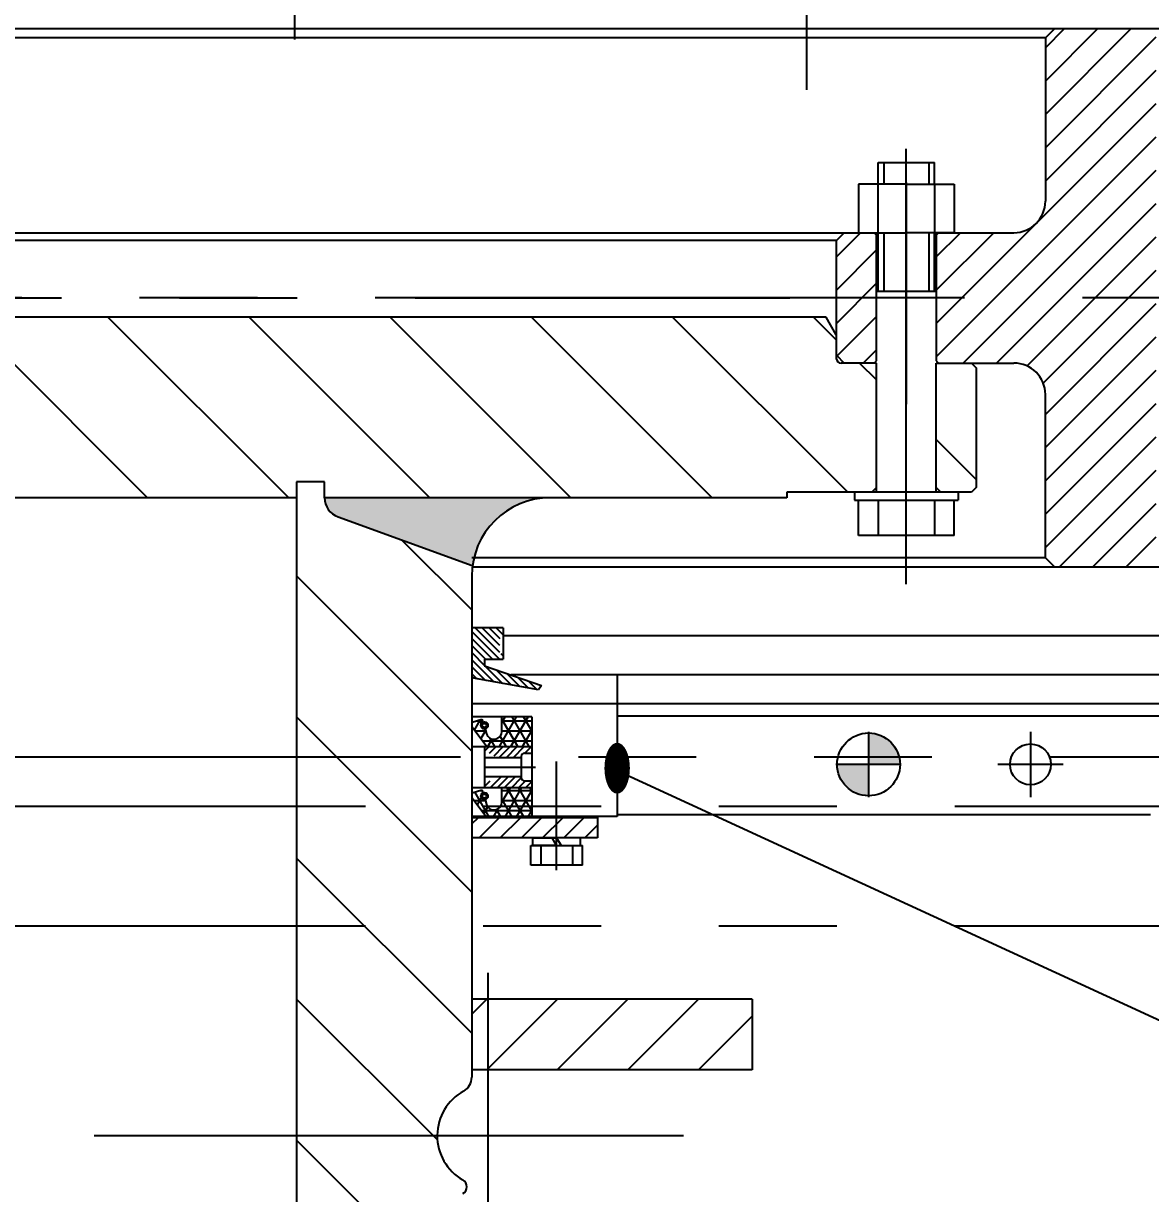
# Model space of a CAD drawing. Header units: millimetres. Extents: x 0 to 12600, y -343 to 8910.
# Drawn here: x 6729 to 7447, y 4666 to 5411 of the extents above; entities that cross this region are included whole.
import ezdxf
from ezdxf.enums import TextEntityAlignment as Align

# ---------------------------------------------------------------- set-up
doc = ezdxf.new("R2010")
doc.units = ezdxf.units.MM
doc.header["$LTSCALE"] = 300
doc.linetypes.add('G', pattern=[2, 1.25, -0.25, 0.25, -0.25])
doc.linetypes.add('K', pattern=[2.5, 1.25, -0.25, 0.25, -0.25, 0.25, -0.25])
for name, color, linetype in [('01', 7, 'Continuous'), ('02', 1, 'Continuous'), ('05', 142, 'G'), ('07', 6, 'K')]:
    doc.layers.add(name, color=color, linetype=linetype)
doc.styles.get("Standard").update_dxf_attribs({"font": 'isocp', "width": 0.707, "bigfont": 'intecad.shx'})

# ---------------------------------------------------------------- blocks, each defined once
blk = doc.blocks.new('rtret')
at = {"layer": '07', "color": 6, "linetype": 'K'}
for p, q in [((6466.942963771835, 458.6905367297477), (8205.34100744877, 458.6905367297477)), ((6120.804174130939, 166.5905367297501), (8482.804174130939, 166.5905367297501)), ((9435.304174130939, 134.790536729749), (7428.304174130939, 134.790536729749)), ((9435.304174130939, 58.79053672974896), (7428.304174130939, 58.79053672974896))]:
    blk.add_line(p, q, dxfattribs=at)
blk = doc.blocks.new('*U47')
at = {"layer": '01'}
for p, q in [((-15.10000000019493, 4.999999999924095), (-15.10000000019493, -3.503246160812043e-46)), ((9.184547653528396e-16, 4.999999999924094), (-15.10000000019493, 4.999999999924095)), ((-15.10000000019493, -3.503246160812043e-46), (0, 0)), ((0, 0), (-2.886751345795493, 4.999999999924094)), ((9.184547653528396e-16, 4.999999999924094), (2.886751345795493, -3.535134039966458e-16)), ((9.184547653528396e-16, 4.999999999924094), (15.10000000019493, 4.999999999924085)), ((15.10000000019493, -3.698311188591433e-15), (0, 0)), ((15.10000000019493, 4.999999999924085), (15.10000000019493, -3.698311188591433e-15))]:
    blk.add_line(p, q, dxfattribs=at)
at = {"layer": '05'}
blk.add_line((1.303595732132337e-15, 7.09667901615029), (0, -2.095679016226192), dxfattribs=at)
blk = doc.blocks.new('*U50')
at = {"layer": '01'}
for p, q in [((-31.00000000018705, -3.2351410291145e-14), (-31.00000000018705, 30.39499999870067)), ((-31.00000000018705, 30.39499999870067), (5.583286518425993e-15, 30.39499999870067)), ((5.583286518425993e-15, 30.39499999870067), (0, 0)), ((-31.00000000018705, 18.00000000017387), (3.306437155352358e-15, 18.00000000017387)), ((4.858212048313708e-14, -30.39499999870067), (0, 0)), ((-31.00000000018705, -3.2351410291145e-14), (-31.00000000018719, -30.39499999870067)), ((-31.00000000018752, -18.00000000017388), (1.310870899675122e-14, -18.00000000017387)), ((-31.00000000018719, -30.39499999870067), (4.858212048313708e-14, -30.39499999870067))]:
    blk.add_line(p, q, dxfattribs=at)
at = {"layer": '05'}
blk.add_line((-32.05168394392089, -3.34128958368264e-14), (1.051682110054843, -1.009319912139744e-18), dxfattribs=at)

msp = doc.modelspace()

# ---------------------------------------------------------------- hatches: boundary and pattern name
at = {"layer": '01'}
h = msp.add_hatch(color=256, dxfattribs=at)
edge = h.paths.add_edge_path()
edge.add_ellipse((6934.038156852142, 5109.092444887858), major_axis=(9.192388155426322, 9.192388155425427), ratio=0.999999999999834, start_angle=135.0000000000273, end_angle=205.000000000015)
edge.add_line((6929.59189498891, 5096.876440817639), (7015.180005893907, 5065.724916041145))
edge.add_ellipse((7064.738156852159, 5059.092444887843), major_axis=(35.35533905933283, 35.35533905932941), ratio=0.9999999999999098, start_angle=45.000000000002615, end_angle=127.3772807057899, ccw=False)
edge.add_line((7064.738156852161, 5109.092444887843), (6921.038156852142, 5109.09244488785))
at = {"layer": '02', "linetype": 'Continuous'}
h = msp.add_hatch(dxfattribs=at)
h.set_pattern_fill('_USER', color=1, scale=15, angle=135, style=0, pattern_type=0)
h.set_pattern_definition([(44.9999999999992, (16736.97280182917, 11825.34355612257), (-10.60660171779806, 10.60660171779836), [])])
edge = h.paths.add_edge_path()
edge.add_line((7450.316656852156, 5236.292444887869), (7450.316656852158, 5407.792444887851))
edge.add_line((7450.316656852158, 5407.792444887851), (7385.713156852154, 5407.792444887851))
edge.add_line((7385.713156852154, 5407.792444887851), (7379.713156852154, 5401.792444887851))
edge.add_line((7379.713156852154, 5401.792444887851), (7379.713156852152, 5297.792444887855))
edge.add_ellipse((7359.713156852152, 5297.792444887855), major_axis=(14.1421356237324, 14.142135623732), ratio=0.9999999999998233, start_angle=225.0000000000051, end_angle=314.99999999999494, ccw=False)
edge.add_line((7359.713156852152, 5277.792444887855), (7311.713156852155, 5277.792444887855))
edge.add_line((7311.713156852155, 5277.792444887855), (7310.213156852155, 5276.292444887855))
edge.add_line((7310.213156852155, 5276.292444887855), (7310.213156852155, 5236.292444887869))
edge.add_line((7310.213156852155, 5236.292444887869), (7450.316656852156, 5236.292444887866))
edge = h.paths.add_edge_path()
edge.add_line((7379.713156852146, 5174.792444887851), (7379.713156852134, 5070.792444887855))
edge.add_line((7379.713156852135, 5070.792444887855), (7385.713156852139, 5064.792444887848))
edge.add_line((7385.713156852139, 5064.792444887848), (7450.316656852155, 5064.792444887848))
edge.add_line((7450.316656852155, 5064.792444887848), (7450.316656852156, 5236.292444887869))
edge.add_line((7450.316656852156, 5236.292444887869), (7310.213156852155, 5236.292444887873))
edge.add_line((7310.213156852155, 5236.292444887869), (7310.213156852155, 5196.292444887848))
edge.add_line((7310.213156852154, 5196.292444887848), (7311.713156852143, 5194.792444887858))
edge.add_line((7311.713156852143, 5194.792444887858), (7359.71315685215, 5194.792444887855))
edge.add_ellipse((7359.713156852146, 5174.792444887855), major_axis=(14.14213562373172, 14.14213562373132), ratio=0.9999999999999197, start_angle=314.99999999998727, end_angle=404.99999999999187, ccw=False)
h.paths.add_polyline_path([(7246.713156852154, 5199.792444887866), (7251.713156852154, 5194.792444887862), (7270.713156852165, 5194.792444887858), (7272.21315685215, 5196.292444887848), (7272.213156852152, 5236.292444887869), (7246.713156852155, 5236.292444887869)])
h.paths.add_polyline_path([(7246.713156852155, 5236.292444887869), (7272.213156852152, 5236.292444887869), (7272.213156852155, 5276.292444887855), (7270.713156852152, 5277.792444887855), (7258.238156857297, 5277.792444887855), (7251.713156852159, 5277.792444887855), (7246.713156852159, 5272.792444887855)])
h = msp.add_hatch(dxfattribs=at)
h.set_pattern_fill('LINE', color=1, scale=20, angle=45, style=0)
h.set_pattern_definition([(314.9999999999992, (4568.404461971834, 11749.34355612274), (44.90128060534639, 44.90128060534514), [])])
edge = h.paths.add_edge_path()
edge.add_line((7215.238156852144, 5109.092444887869), (7215.238156852144, 5112.592444887869))
edge.add_line((7215.238156852144, 5112.592444887869), (7269.238156852137, 5112.592444887865))
edge.add_line((7269.238156852137, 5112.592444887861), (7272.238156852137, 5115.592444887865))
edge.add_line((7272.238156852137, 5115.592444887865), (7272.238156852146, 5194.792444887862))
edge.add_line((7272.238156852144, 5194.792444887862), (7249.688156852141, 5194.792444887862))
edge.add_ellipse((7249.688156852141, 5197.792444887862), major_axis=(-2.121320343561074, 2.121320343561132), ratio=0.9999999999986225, start_angle=45.00000000003939, end_angle=134.9999999999605, ccw=False)
edge.add_line((7246.688156852141, 5197.792444887862), (7246.688156852141, 5212.834114638667))
edge.add_line((7246.688156852141, 5212.834114638667), (7240.188156852141, 5224.092444887861))
edge.add_line((7240.188156852141, 5224.092444887861), (6478.238156852144, 5224.092444887869))
edge.add_line((6478.238156852144, 5224.092444887869), (6478.238156852142, 5109.092444887872))
edge.add_line((6478.238156852144, 5109.092444887872), (6903.238156852144, 5109.092444887869))
edge.add_line((6903.238156852144, 5109.092444887872), (6903.238156852144, 5119.092444887872))
edge.add_line((6903.238156852144, 5119.092444887872), (6921.03815685214, 5119.092444887872))
edge.add_line((6921.03815685214, 5119.092444887872), (6921.03815685214, 5109.092444887872))
edge.add_line((6921.03815685214, 5109.092444887872), (7215.238156852144, 5109.092444887869))
h.paths.add_polyline_path([(7310.238156852144, 5115.592444887865), (7313.238156852144, 5112.592444887861), (7332.73815685214, 5112.592444887861), (7335.73815685214, 5115.592444887861), (7335.738156852144, 5191.792444887858), (7332.738156852144, 5194.792444887858), (7310.238156852144, 5194.792444887858)])
h = msp.add_hatch(dxfattribs=at)
h.set_pattern_fill('LINE', color=1, scale=20, angle=45, style=0)
h.set_pattern_definition([(314.9999999999992, (4568.404461971845, 11749.34355612274), (44.90128060534639, 44.90128060534514), [])])
edge = h.paths.add_edge_path()
edge.add_line((7215.238156852151, 5109.092444887869), (7215.238156852151, 5112.592444887869))
edge.add_line((7215.238156852151, 5112.592444887869), (7269.238156852144, 5112.592444887865))
edge.add_line((7269.238156852144, 5112.592444887861), (7272.238156852144, 5115.592444887865))
edge.add_line((7272.238156852144, 5115.592444887865), (7272.23815685215, 5194.792444887858))
edge.add_line((7272.238156852148, 5194.792444887858), (7249.688156852148, 5194.792444887862))
edge.add_ellipse((7249.688156852148, 5197.792444887862), major_axis=(-2.121320343561074, 2.121320343561132), ratio=0.9999999999986225, start_angle=45.00000000003939, end_angle=134.9999999999605, ccw=False)
edge.add_line((7246.688156852148, 5197.792444887862), (7246.688156852148, 5212.834114638663))
edge.add_line((7246.688156852148, 5212.834114638663), (7240.188156852148, 5224.092444887861))
edge.add_line((7240.188156852148, 5224.092444887861), (6478.238156852151, 5224.092444887869))
edge.add_line((6478.238156852151, 5224.092444887869), (6478.23815685215, 5109.092444887872))
edge.add_line((6478.238156852151, 5109.092444887872), (6903.238156852151, 5109.092444887869))
edge.add_line((6903.238156852151, 5109.092444887872), (6903.238156852151, 5119.092444887872))
edge.add_line((6903.238156852151, 5119.092444887872), (6921.038156852147, 5119.092444887872))
edge.add_line((6921.038156852147, 5119.092444887872), (6921.038156852147, 5109.092444887872))
edge.add_line((6921.038156852147, 5109.092444887872), (7215.238156852151, 5109.092444887869))
h.paths.add_polyline_path([(7310.238156852151, 5115.592444887861), (7313.238156852151, 5112.592444887865), (7332.738156852144, 5112.592444887865), (7335.738156852144, 5115.592444887861), (7335.738156852151, 5191.792444887862), (7332.738156852151, 5194.792444887858), (7310.238156852151, 5194.792444887862)])
h = msp.add_hatch(dxfattribs=at)
h.set_pattern_fill('LINE', color=1, scale=20, angle=45, style=0)
h.set_pattern_definition([(315.0000000000007, (4920.789030028894, 8209.108105418969), (44.90128060534523, 44.9012806053463), [])])
edge = h.paths.add_edge_path()
edge.add_ellipse((7003.357091657495, 3892.438069406749), major_axis=(3.535533905933275, 3.535533905933359), ratio=1, start_angle=260.6967447380922, end_angle=369.3032552619078)
edge.add_ellipse((7025.238156852168, 3922.892444887887), major_axis=(-22.98097038856266, 22.98097038856211), ratio=0.9999999999999486, start_angle=-14.983501602848321, end_angle=99.30325526188011, ccw=False)
edge.add_ellipse((7006.47882700896, 3955.421958232696), major_axis=(3.571687661980926, 3.571687661981011), ratio=0.9999999999997874, start_angle=254.6817218201253, end_angle=382.5803778872484)
edge.add_ellipse((7025.238156852171, 3987.892444887887), major_axis=(-22.98097038856451, 22.98097038856396), ratio=0.9999999999999377, start_angle=-15.07356513338351, end_angle=103.80614763011721, ccw=False)
edge.add_ellipse((7006.529869918297, 4020.392444887887), major_axis=(3.535533905932498, 3.535533905932582), ratio=1, start_angle=254.9264348666337, end_angle=375.0735651333662)
edge.add_ellipse((7025.238156852167, 4052.892444887887), major_axis=(-22.98097038856102, 22.98097038856047), ratio=1, start_angle=-15.073565133384875, end_angle=105.0735651333849, ccw=False)
edge.add_ellipse((7006.529869918296, 4085.392444887887), major_axis=(3.535533905932498, 3.535533905932582), ratio=1, start_angle=254.9264348666337, end_angle=375.0735651333662)
edge.add_ellipse((7025.238156852166, 4117.892444887887), major_axis=(-22.98097038856102, 22.98097038856047), ratio=1, start_angle=-15.073565133384875, end_angle=105.0735651333849, ccw=False)
edge.add_ellipse((7006.529869918295, 4150.392444887887), major_axis=(3.535533905932498, 3.535533905932582), ratio=1, start_angle=254.9264348666337, end_angle=375.0735651333662)
edge.add_ellipse((7025.238156852165, 4182.892444887887), major_axis=(-22.98097038856102, 22.98097038856047), ratio=1, start_angle=-15.073565133384875, end_angle=105.0735651333849, ccw=False)
edge.add_ellipse((7006.529869918294, 4215.392444887887), major_axis=(3.535533905932498, 3.535533905932582), ratio=1, start_angle=254.9264348666337, end_angle=375.0735651333662)
edge.add_ellipse((7025.238156852164, 4247.892444887887), major_axis=(-22.98097038856102, 22.98097038856047), ratio=1, start_angle=-15.073565133384875, end_angle=105.0735651333849, ccw=False)
edge.add_ellipse((7006.529869918294, 4280.392444887887), major_axis=(3.535533905932498, 3.535533905932582), ratio=1, start_angle=254.9264348666337, end_angle=375.0735651333662)
edge.add_ellipse((7025.238156852163, 4312.892444887887), major_axis=(-22.98097038856102, 22.98097038856047), ratio=1, start_angle=-15.073565133384875, end_angle=105.0735651333849, ccw=False)
edge.add_ellipse((7006.529869918293, 4345.392444887887), major_axis=(3.535533905932498, 3.535533905932582), ratio=1, start_angle=254.9264348666337, end_angle=375.0735651333662)
edge.add_ellipse((7025.238156852162, 4377.892444887887), major_axis=(-22.98097038856102, 22.98097038856047), ratio=1, start_angle=-15.073565133384875, end_angle=105.0735651333849, ccw=False)
edge.add_ellipse((7006.529869918292, 4410.392444887887), major_axis=(3.535533905932498, 3.535533905932582), ratio=1, start_angle=254.9264348666337, end_angle=375.0735651333662)
edge.add_ellipse((7025.238156852162, 4442.892444887887), major_axis=(-22.98097038856102, 22.98097038856047), ratio=1, start_angle=-15.073565133384875, end_angle=105.0735651333849, ccw=False)
edge.add_ellipse((7006.529869918291, 4475.392444887887), major_axis=(3.535533905932498, 3.535533905932582), ratio=1, start_angle=254.9264348666337, end_angle=375.0735651333662)
edge.add_ellipse((7025.238156852161, 4507.892444887887), major_axis=(-22.98097038856102, 22.98097038856047), ratio=1, start_angle=-15.073565133384875, end_angle=105.0735651333849, ccw=False)
edge.add_ellipse((7006.52986991829, 4540.392444887887), major_axis=(3.535533905932498, 3.535533905932582), ratio=1, start_angle=254.9264348666337, end_angle=375.0735651333662)
edge.add_ellipse((7025.238156852161, 4572.892444887887), major_axis=(-22.98097038856102, 22.98097038856047), ratio=1, start_angle=-15.073565133384875, end_angle=105.0735651333849, ccw=False)
edge.add_ellipse((7006.529869918289, 4605.392444887887), major_axis=(3.535533905932498, 3.535533905932582), ratio=1, start_angle=254.9264348666337, end_angle=375.0735651333662)
edge.add_ellipse((7025.23815685216, 4637.892444887887), major_axis=(-22.98097038856102, 22.98097038856047), ratio=1, start_angle=-15.073565133384875, end_angle=105.0735651333849, ccw=False)
edge.add_ellipse((7006.529869918289, 4670.392444887887), major_axis=(3.535533905932498, 3.535533905932582), ratio=1, start_angle=254.9264348666337, end_angle=375.0735651333662)
edge.add_ellipse((7025.238156852162, 4702.892444887891), major_axis=(-22.98097038856576, 22.98097038856521), ratio=0.9999999999999677, start_angle=-16.160810599373974, end_angle=105.07356513338209, ccw=False)
edge.add_ellipse((7004.738156852148, 4740.121465825851), major_axis=(7.071067811869531, 7.0710678118697), ratio=0.9999999999991003, start_angle=253.8391894007149, end_angle=315.0000000000159)
edge.add_line((7014.738156852148, 4740.121465825859), (7014.738156852155, 5065.885735940422))
edge.add_line((7014.738156852154, 5065.885735940422), (6929.591894988904, 5096.876440817676))
edge.add_ellipse((6934.038156852142, 5109.092444887887), major_axis=(-9.192388155423616, 9.192388155423398), ratio=0.9999999999998443, start_angle=44.999999999972374, end_angle=114.99999999996689, ccw=False)
edge.add_line((6921.038156852142, 5109.092444887894), (6921.038156852142, 5119.092444887887))
edge.add_line((6921.038156852142, 5119.092444887887), (6903.238156852161, 5119.092444887887))
edge.add_line((6903.238156852161, 5119.092444887887), (6903.238156852143, 2999.792444887873))
edge.add_line((6903.238156852142, 2999.792444887873), (6910.738156852168, 2999.792444887873))
edge.add_line((6910.738156852168, 2999.792444887873), (6910.73815685217, 2823.29244488788))
edge.add_line((6910.738156852171, 2823.29244488788), (7014.738156852171, 2823.292444887885))
edge.add_line((7014.738156852171, 2823.292444887885), (7014.738156852166, 2887.663423949915))
edge.add_ellipse((7004.738156852162, 2887.663423949919), major_axis=(-7.071067811871343, 7.071067811871174), ratio=0.9999999999994728, start_angle=224.9999999999942, end_angle=286.1608105993575)
edge.add_ellipse((7025.23815685218, 2924.892444887887), major_axis=(-22.98097038856347, 22.98097038856292), ratio=0.9999999999999937, start_angle=-15.073565133388172, end_angle=106.1608105993559, ccw=False)
edge.add_ellipse((7006.529869918309, 2957.392444887887), major_axis=(3.535533905932498, 3.535533905932582), ratio=1, start_angle=254.9264348666337, end_angle=375.0735651333662)
edge.add_ellipse((7025.238156852179, 2989.892444887887), major_axis=(-22.98097038856102, 22.98097038856047), ratio=1, start_angle=-15.073565133384875, end_angle=105.0735651333849, ccw=False)
edge.add_ellipse((7006.529869918309, 3022.392444887887), major_axis=(3.535533905932498, 3.535533905932582), ratio=1, start_angle=254.9264348666337, end_angle=375.0735651333662)
edge.add_ellipse((7025.238156852179, 3054.892444887887), major_axis=(-22.98097038856102, 22.98097038856047), ratio=1, start_angle=-15.073565133384875, end_angle=105.0735651333849, ccw=False)
edge.add_ellipse((7006.529869918308, 3087.392444887887), major_axis=(3.535533905932498, 3.535533905932582), ratio=1, start_angle=254.9264348666337, end_angle=375.0735651333662)
edge.add_ellipse((7025.238156852178, 3119.892444887887), major_axis=(-22.98097038856102, 22.98097038856047), ratio=1, start_angle=-15.073565133384875, end_angle=105.0735651333849, ccw=False)
edge.add_ellipse((7006.529869918307, 3152.392444887887), major_axis=(3.535533905932498, 3.535533905932582), ratio=1, start_angle=254.9264348666337, end_angle=375.0735651333662)
edge.add_ellipse((7025.238156852177, 3184.892444887887), major_axis=(-22.98097038856102, 22.98097038856047), ratio=1, start_angle=-15.073565133384875, end_angle=105.0735651333849, ccw=False)
edge.add_ellipse((7006.529869918307, 3217.392444887887), major_axis=(3.535533905932498, 3.535533905932582), ratio=1, start_angle=254.9264348666337, end_angle=375.0735651333662)
edge.add_ellipse((7025.238156852176, 3249.892444887887), major_axis=(-22.98097038856102, 22.98097038856047), ratio=1, start_angle=-15.073565133384875, end_angle=105.0735651333849, ccw=False)
edge.add_ellipse((7006.529869918306, 3282.392444887887), major_axis=(3.535533905932498, 3.535533905932582), ratio=1, start_angle=254.9264348666337, end_angle=375.0735651333662)
edge.add_ellipse((7025.238156852175, 3314.892444887887), major_axis=(-22.98097038856102, 22.98097038856047), ratio=1, start_angle=-15.073565133384875, end_angle=105.0735651333849, ccw=False)
edge.add_ellipse((7006.529869918305, 3347.392444887887), major_axis=(3.535533905932498, 3.535533905932582), ratio=1, start_angle=254.9264348666337, end_angle=375.0735651333662)
edge.add_ellipse((7025.238156852174, 3379.892444887887), major_axis=(-22.98097038856102, 22.98097038856047), ratio=1, start_angle=-15.073565133384875, end_angle=105.0735651333849, ccw=False)
edge.add_ellipse((7006.529869918304, 3412.392444887887), major_axis=(3.535533905932498, 3.535533905932582), ratio=1, start_angle=254.9264348666337, end_angle=375.0735651333662)
edge.add_ellipse((7025.238156852174, 3444.892444887887), major_axis=(-22.98097038856102, 22.98097038856047), ratio=1, start_angle=-15.073565133384875, end_angle=105.0735651333849, ccw=False)
edge.add_ellipse((7006.529869918303, 3477.392444887887), major_axis=(3.535533905932498, 3.535533905932582), ratio=1, start_angle=254.9264348666337, end_angle=375.0735651333662)
edge.add_ellipse((7025.238156852173, 3509.892444887887), major_axis=(-22.98097038856102, 22.98097038856047), ratio=1, start_angle=-15.073565133384875, end_angle=105.0735651333849, ccw=False)
edge.add_ellipse((7006.529869918302, 3542.392444887887), major_axis=(3.535533905932498, 3.535533905932582), ratio=1, start_angle=254.9264348666337, end_angle=375.0735651333662)
edge.add_ellipse((7025.238156852172, 3574.892444887887), major_axis=(-22.98097038856102, 22.98097038856047), ratio=1, start_angle=-15.073565133384875, end_angle=105.0735651333849, ccw=False)
edge.add_ellipse((7006.529869918301, 3607.392444887887), major_axis=(3.535533905932498, 3.535533905932582), ratio=1, start_angle=254.9264348666337, end_angle=375.0735651333662)
edge.add_ellipse((7025.238156852175, 3639.892444887891), major_axis=(22.98097038856709, 22.98097038856764), ratio=0.9999999999999556, start_angle=76.19385236989348, end_angle=195.0735651333865, ccw=False)
edge.add_ellipse((7006.478827008971, 3672.362931543082), major_axis=(-3.57168766198096, 3.571687661980876), ratio=0.9999999999999225, start_angle=157.4196221126242, end_angle=285.3182781795439)
edge.add_ellipse((7025.238156852174, 3704.892444887891), major_axis=(22.98097038856443, 22.98097038856498), ratio=0.9999999999999865, start_angle=80.69674473813001, end_angle=194.9835016029027, ccw=False)
edge.add_ellipse((7003.357091657497, 3735.346820369025), major_axis=(3.535533905931068, 3.535533905931152), ratio=0.9999999999999998, start_angle=260.6967447381165, end_angle=369.3032552618835)
edge.add_ellipse((7025.238156852173, 3765.801195850171), major_axis=(22.98097038856451, 22.98097038856506), ratio=0.9999999999999895, start_angle=95.11739774893027, end_angle=189.3032552618791, ccw=False)
edge.add_ellipse((6996.462160926784, 3789.846820369032), major_axis=(-3.53553390593154, 3.535533905931455), ratio=0.9999999999995259, start_angle=185.1173977489048, end_angle=264.882602251068)
edge.add_ellipse((7025.238156852173, 3813.892444887887), major_axis=(22.98097038856238, 22.98097038856292), ratio=0.999999999999932, start_angle=134.999999999998, end_angle=174.8826022510644, ccw=False)
edge.add_ellipse((7025.238156852173, 3813.892444887887), major_axis=(-22.98097038856292, 22.98097038856238), ratio=0.999999999999932, start_angle=5.117397748935616, end_angle=45.000000000001876, ccw=False)
edge.add_ellipse((6996.46216092678, 3837.938069406744), major_axis=(-3.535533905934106, 3.535533905934023), ratio=0.9999999999999994, start_angle=185.1173977489292, end_angle=264.8826022510708)
edge.add_ellipse((7025.238156852172, 3861.983693925607), major_axis=(-22.98097038856498, 22.98097038856442), ratio=0.9999999999999959, start_angle=-9.303255261879087, end_angle=84.88260225106973, ccw=False)
h = msp.add_hatch(dxfattribs=at)
h.set_pattern_fill('LINE', color=1, angle=45, style=0)
h.set_pattern_definition([(315.0000000000014, (16736.97280182891, 11825.34355612288), (2.245064030267234, 2.245064030267342), [])])
h.paths.add_polyline_path([(7034.738156852159, 5006.292444887811), (7034.738156852151, 5009.702916519498), (7032.654523572178, 5009.702916519498), (7032.654523572181, 5021.81334602234), (7034.738156852155, 5021.81334602234), (7034.738156852155, 5026.292444887811), (7014.738156852155, 5026.292444887808), (7014.738156852155, 4996.292444887808), (7039.609595406399, 4996.292444887811), (7022.891821095453, 5002.155036748227), (7022.89182109545, 5006.292444887811)])
h.paths.add_polyline_path([(7057.269247947213, 4986.792444887811), (7059.162573233533, 4989.435603389411), (7039.609595406403, 4996.292444887811), (7014.738156852155, 4996.292444887808), (7014.738156852155, 4994.337128859308)])
h = msp.add_hatch(dxfattribs=at)
h.set_pattern_fill('NET3', color=1, scale=2, angle=90, style=0)
h.set_pattern_definition([(1.373891551101372e-12, (-2849.514303297677, 16587.57437964606), (-1.525097583777811e-13, 6.35), []), (60.00000000000135, (-2849.514303297677, 16587.57437964606), (-5.499261314031261, 3.174999999999869), []), (120.0000000000014, (-2849.514303297677, 16587.57437964606), (-5.499261314031109, -3.17500000000013), [])])
edge = h.paths.add_edge_path()
edge.add_line((7024.127456212952, 4958.821865286096), (7023.176683962528, 4961.870089168962))
edge.add_ellipse((7022.731102170376, 4964.125452445704), major_axis=(1.62560860049278, 1.625608600492858), ratio=0.9999999999861626, start_angle=225.0000000003964, end_angle=236.1757437584276, ccw=False)
edge.add_ellipse((7022.731102170376, 4964.125452445704), major_axis=(-1.625608600430269, 1.625608600430191), ratio=0.9999999999982385, start_angle=-21.529273487773878, end_angle=134.9999999999496, ccw=False)
edge.add_line((7021.815472196676, 4966.234202880165), (7021.225218649067, 4968.126585582715))
edge.add_line((7021.225218649065, 4968.126585582715), (7014.913156846359, 4966.228836691029))
edge.add_line((7014.913156846361, 4966.228836691025), (7014.913156846361, 4963.117108102186))
edge.add_line((7014.913156846361, 4963.117108102186), (7024.247514812713, 4950.592444887337))
edge.add_line((7024.247514812713, 4950.592444887341), (7052.888156846359, 4950.592444887341))
edge.add_line((7052.888156846359, 4950.592444887341), (7052.888156846359, 4969.592444887341))
edge.add_line((7052.888156846358, 4969.592444887341), (7033.900656846362, 4969.592444887341))
edge.add_line((7033.900656846362, 4969.592444887341), (7033.900656846358, 4960.310675453049))
edge.add_ellipse((7028.90065684636, 4960.310675453049), major_axis=(-3.535533905934249, 3.53553390593408), ratio=0.9999999999992968, start_angle=62.323235135203674, end_angle=225.0000000000202, ccw=False)
edge = h.paths.add_edge_path()
edge.add_line((7033.900656846358, 4924.592444887341), (7033.900656846358, 4915.310675453053))
edge.add_ellipse((7028.900656846358, 4915.310675453053), major_axis=(3.535533905933075, 3.535533905933244), ratio=0.9999999999999758, start_angle=152.3232351352264, end_angle=314.9999999999993, ccw=False)
edge.add_line((7024.12745621295, 4913.821865286096), (7023.176683962526, 4916.870089168962))
edge.add_ellipse((7022.731102170371, 4919.125452445711), major_axis=(1.62560860049553, 1.625608600495609), ratio=0.9999999999877319, start_angle=225.0000000004422, end_angle=236.1757437584398, ccw=False)
edge.add_ellipse((7022.731102170374, 4919.125452445704), major_axis=(-1.625608600430269, 1.625608600430191), ratio=0.9999999999982385, start_angle=-21.529273487773878, end_angle=134.9999999999496, ccw=False)
edge.add_line((7021.815472196674, 4921.234202880165), (7021.225218649065, 4923.126585582711))
edge.add_line((7021.225218649065, 4923.126585582711), (7014.913156846363, 4921.228836691029))
edge.add_line((7014.913156846363, 4921.228836691025), (7014.913156846366, 4918.117108102178))
edge.add_line((7014.913156846366, 4918.117108102178), (7024.247514812711, 4905.592444887337))
edge.add_line((7024.247514812711, 4905.592444887341), (7052.888156846361, 4905.592444887341))
edge.add_line((7052.888156846361, 4905.592444887341), (7052.888156846361, 4924.592444887341))
edge.add_line((7052.888156846361, 4924.592444887341), (7033.900656846358, 4924.592444887341))
h = msp.add_hatch(dxfattribs=at)
h.set_pattern_fill('ANSI31', color=1, angle=90, style=0)
h.set_pattern_definition([(45.00000000000138, (-2849.514303297677, 16587.57437964606), (-2.245064030267342, 2.245064030267234), [])])
edge = h.paths.add_edge_path()
edge.add_line((7046.210033380828, 4943.64063593452), (7046.210033380828, 4944.389787681503))
edge.add_ellipse((7048.210033380828, 4944.389787681503), major_axis=(-1.414213562373368, 1.4142135623733), ratio=0.9999999999996624, start_angle=-45.00000000000972, end_angle=45.00000000000972, ccw=False)
edge.add_line((7048.210033380828, 4946.389787681503), (7052.888156846359, 4946.389787681503))
edge.add_line((7052.888156846359, 4946.389787681503), (7052.888156846359, 4950.592444887341))
edge.add_line((7052.888156846359, 4950.592444887341), (7022.884430020215, 4950.592444887345))
edge.add_line((7022.884430020215, 4950.592444887345), (7022.884430020215, 4946.389787681503))
edge.add_line((7022.884430020215, 4946.389787681503), (7026.997856809031, 4946.389787681503))
edge.add_ellipse((7026.997856809031, 4944.389787681503), major_axis=(1.4142135623733, 1.414213562373368), ratio=0.9999999999996624, start_angle=314.99999999999034, end_angle=405.00000000000966, ccw=False)
edge.add_line((7028.997856809031, 4944.389787681503), (7028.997856809031, 4943.64063593452))
edge.add_line((7028.997856809031, 4943.64063593452), (7046.210033380828, 4943.64063593452))
edge = h.paths.add_edge_path()
edge.add_line((7052.888156846361, 4924.592444887341), (7052.888156846361, 4928.79510209318))
edge.add_line((7052.888156846361, 4928.79510209318), (7048.210033380829, 4928.79510209318))
edge.add_ellipse((7048.210033380828, 4930.79510209318), major_axis=(1.4142135623733, 1.414213562373368), ratio=0.9999999999996624, start_angle=134.9999999999903, end_angle=225.0000000000097, ccw=False)
edge.add_line((7046.210033380828, 4930.79510209318), (7046.210033380828, 4931.544253840162))
edge.add_line((7046.210033380828, 4931.544253840162), (7028.997856809031, 4931.544253840162))
edge.add_line((7028.997856809031, 4931.544253840162), (7028.997856809031, 4930.79510209318))
edge.add_ellipse((7026.997856809031, 4930.79510209318), major_axis=(-1.414213562373368, 1.4142135623733), ratio=0.9999999999996624, start_angle=134.9999999999903, end_angle=225.0000000000097, ccw=False)
edge.add_line((7026.997856809033, 4928.79510209318), (7022.884430020217, 4928.79510209318))
edge.add_line((7022.884430020217, 4928.79510209318), (7022.884430020217, 4924.592444887341))
edge.add_line((7022.884430020217, 4924.592444887341), (7052.888156846361, 4924.592444887341))
at = {"layer": '02'}
h = msp.add_hatch(dxfattribs=at)
h.set_pattern_fill('LINE', color=256, scale=3, angle=135, style=0)
h.set_pattern_definition([(45.00000000000138, (4920.789030028845, 8209.108105418953), (-6.735192090802026, 6.735192090801702), [])])
h.paths.add_polyline_path([(7068.738156852137, 4892.592444887341), (7068.738156852137, 4905.592444887341), (7052.888156846361, 4905.592444887341), (7014.738156852159, 4905.592444887337), (7014.738156852159, 4892.592444887345)])
h.paths.add_polyline_path([(7094.696625734264, 4892.592444887341), (7094.696625734264, 4905.592444887334), (7068.738156852137, 4905.592444887341), (7068.738156852137, 4892.592444887341)])
h = msp.add_hatch(color=256, dxfattribs=at)
h.paths.add_polyline_path([(7094.696625734264, 4905.592444887334), (7094.696625734264, 4906.092444886788), (7068.738156852137, 4906.092444886788), (7068.738156852137, 4905.592444887341)])
h.paths.add_polyline_path([(7068.738156852137, 4905.592444887341), (7068.738156852137, 4906.092444886788), (7052.888156846361, 4906.092444886788), (7052.888156846361, 4905.592444887341)])
at = {"layer": '02', "linetype": 'Continuous'}
h = msp.add_hatch(dxfattribs=at)
h.set_pattern_fill('LINE', color=1, scale=10, angle=135, style=0)
h.set_pattern_definition([(45.00000000000069, (4920.789030028894, 8209.108105418969), (-22.45064030267315, 22.45064030267261), [])])
h.paths.add_polyline_path([(7014.738156852165, 4789.792444887881), (7014.738156852162, 4744.792444887888), (7193.238156852148, 4744.792444887887), (7193.23815685215, 4789.792444887887)])
at = {"layer": '07'}
h = msp.add_hatch(color=256, dxfattribs=at)
h.paths.add_polyline_path([(7287.238156852126, 4939.292444887815), (7267.238156852126, 4939.292444887815), (7267.238156852126, 4959.292444887815, -0.4142135623730784)])
h.paths.add_polyline_path([(7267.238156852126, 4919.292444887815, -0.4142135623731017), (7247.238156852126, 4939.292444887815), (7267.238156852126, 4939.292444887815)])

# ---------------------------------------------------------------- linework, layer by layer
at = {"layer": '01'}
for p, q in [((6488.288156852107, 5407.792444887862), (7503.616656852158, 5407.792444887848)), ((7379.713156852154, 5401.792444887851), (6488.288156852107, 5401.792444887862)), ((7273.238156851718, 5322.592444828228), (7309.238156852592, 5322.592444828231)), ((7273.238156851718, 5308.792444888044), (7273.238156851718, 5322.592444828228)), ((7309.238156852592, 5308.792444888044), (7309.238156852592, 5322.592444828231)), ((6616.147812805016, 5277.792444887866), (7273.238156851717, 5277.792444887855)), ((7246.713156852159, 5272.792444887855), (7251.713156852159, 5277.792444887855)), ((7270.713156852152, 5277.792444887855), (7272.213156852152, 5276.292444887855)), ((7273.238156851717, 5276.292444887851), (7272.213156852152, 5276.292444887851)), ((7273.23815685172, 5240.592444851387), (7273.238156851717, 5277.792444887851)), ((7309.23815685259, 5277.792444887855), (7359.713156852152, 5277.792444887855)), ((7309.238156852586, 5240.592444851387), (7309.238156852586, 5277.792444887851)), ((7310.213156852155, 5276.292444887855), (7309.238156852586, 5276.292444887851)), ((7310.213156852155, 5276.292444887855), (7311.713156852155, 5277.792444887855)), ((7272.213156852152, 5240.592444851387), (7310.213156852155, 5240.592444851387)), ((7246.688156852148, 5212.834114638667), (7240.188156852148, 5224.092444887861)), ((7246.71315685215, 5199.792444887866), (7251.71315685215, 5194.792444887866)), ((7270.71315685215, 5194.792444887848), (7272.21315685215, 5196.292444887848)), ((7310.213156852154, 5196.292444887848), (7311.713156852154, 5194.792444887848)), ((7310.238156852144, 5194.792444887858), (7359.71315685215, 5194.792444887855)), ((6921.038156852142, 5109.092444887858), (6921.038156852143, 5119.09244488785)), ((7332.73815685214, 5112.592444887861), (7215.238156852144, 5112.592444887869)), ((7258.238156857292, 5112.592444887861), (7258.238156857292, 5107.592444888069)), ((7272.238156852144, 5115.592444887865), (7269.238156852144, 5112.592444887865)), ((7310.238156852151, 5115.592444887865), (7313.238156852151, 5112.592444887865)), ((7324.238156847007, 5112.592444887865), (7324.238156847007, 5107.592444888069)), ((7258.238156857292, 5107.592444888069), (7324.238156847007, 5107.592444888069)), ((7260.843156845115, 5085.092444881408), (7260.843156845115, 5107.592444888069)), ((7273.238156851715, 5107.592444888069), (7273.238156851715, 5085.092444881408)), ((7309.238156852581, 5107.592444888065), (7309.238156852581, 5085.092444881408)), ((7321.633156859184, 5085.092444881404), (7321.633156859184, 5107.592444888072)), ((7321.633156859184, 5085.092444881404), (7260.843156845115, 5085.092444881408)), ((7379.713156852135, 5070.792444887855), (7014.738156852166, 5070.792444887898)), ((7503.616656852154, 5064.792444887844), (7014.738156852162, 5064.792444887855)), ((7034.738156852155, 5026.292444887811), (7014.738156852155, 5026.292444887808)), ((7034.738156852155, 5026.292444887811), (7034.738156852155, 5006.292444887811)), ((7022.89182109545, 5006.292444887811), (7034.738156852155, 5006.292444887811)), ((7022.891821095461, 5006.292444887877), (7022.891821095461, 5002.155036748289)), ((7022.89182109545, 5002.155036748227), (7059.162573233533, 4989.435603389411)), ((7057.269247947213, 4986.792444887811), (7014.738156852155, 4994.337128859308)), ((7107.23815685214, 4996.292444887895), (7107.23815685214, 4906.092444887901)), ((7059.162573233537, 4989.435603389415), (7057.269247947213, 4986.792444887811)), ((7014.738156852151, 4977.992031560363), (7511.95653347055, 4977.992031560356)), ((7052.888156846358, 4969.592444887341), (7052.888156846361, 4905.592444887341)), ((7107.238156852137, 4970.292031560362), (7508.76708904028, 4970.292031560359)), ((7107.23815685214, 4906.092444887901), (7014.738156852155, 4906.092444887898)), ((7014.738156852159, 4905.592444887337), (7094.696625734264, 4905.592444887334)), ((7052.263156851986, 4875.092444887159), (7052.263156851986, 4887.592444887421)), ((7052.263156851986, 4887.592444887421), (7085.213156852288, 4887.592444887421)), ((7058.738156852006, 4887.592444887421), (7058.738156852006, 4875.092444887159)), ((7078.738156852268, 4887.592444887483), (7078.738156852268, 4875.092444887221)), ((7085.213156852288, 4875.092444887156), (7085.213156852288, 4887.592444887421)), ((7085.213156852288, 4875.092444887156), (7052.263156851986, 4875.092444887159)), ((7193.238156852148, 4744.792444887883), (7014.738156852148, 4744.792444887888))]:
    msp.add_line(p, q, dxfattribs=at)
at = {"layer": '01', "color": 7, "linetype": 'Continuous'}
for p, q in [((7385.713156852154, 5407.792444887851), (7379.713156852154, 5401.792444887851)), ((7379.713156852154, 5401.792444887851), (7379.713156852152, 5297.792444887855)), ((7272.21315685215, 5196.292444887848), (7272.213156852152, 5276.292444887855)), ((7310.213156852155, 5276.292444887855), (7310.213156852154, 5196.292444887848)), ((7246.713156852159, 5272.792444887855), (6617.487558767171, 5272.792444887862)), ((7246.71315685215, 5199.792444887866), (7246.713156852159, 5272.792444887855)), ((7240.188156852141, 5224.092444887861), (6478.238156852144, 5224.092444887869)), ((7246.688156852148, 5212.834114638663), (7246.688156852148, 5197.792444887862)), ((7272.238156852151, 5194.792444887862), (7249.688156852141, 5194.792444887862)), ((7272.239086220178, 5112.592444887861), (7272.238156852144, 5194.792444887862)), ((7310.239086220178, 5112.592444887861), (7310.238156852144, 5194.792444887862)), ((7332.738156852151, 5194.792444887858), (7335.738156852151, 5191.792444887858)), ((7335.738156852151, 5191.792444887858), (7335.738156852144, 5115.592444887861)), ((7379.713156852135, 5070.792444887855), (7379.713156852146, 5174.792444887851)), ((6903.238156852154, 5119.092444887887), (6903.238156852182, 2999.792444887873)), ((6921.038156852143, 5119.09244488785), (6903.238156852148, 5119.09244488785)), ((7215.238156852151, 5112.592444887869), (7215.238156852151, 5109.092444887869)), ((7335.738156852144, 5115.592444887861), (7332.738156852144, 5112.592444887861)), ((6903.238156852144, 5109.092444887872), (6478.238156852144, 5109.092444887872)), ((7215.238156852151, 5109.092444887869), (6921.038156852147, 5109.092444887872)), ((6929.59189498891, 5096.876440817639), (7014.91315685214, 5065.822041149389)), ((7385.713156852135, 5064.792444887855), (7379.713156852135, 5070.792444887855)), ((7014.738156852169, 5059.092444887891), (7014.738156852162, 4740.121465825859)), ((7034.738156852153, 5021.292444887866), (7576.900819048588, 5021.292444887858)), ((7554.002502227308, 4996.292444887858), (7039.609595406161, 4996.292444887866)), ((7052.888156852142, 4969.592444887901), (7014.738156852155, 4969.592444887898)), ((7033.90065684636, 4960.310675453049), (7033.900656846362, 4969.592444887341)), ((7014.913156846361, 4966.228836691025), (7021.225218649069, 4968.126585582715)), ((7014.913156846361, 4963.117108102186), (7024.247514812713, 4950.592444887341)), ((7021.225218649069, 4968.126585582715), (7021.815472196676, 4966.234202880165)), ((7023.176683962528, 4961.870089168962), (7024.127456212952, 4958.821865286103)), ((7014.913156846361, 4950.592444887337), (7052.888156846359, 4950.592444887341)), ((7022.884430020215, 4950.592444887341), (7022.884430020217, 4924.592444887341)), ((7022.884430020215, 4943.64063593452), (7046.210033380828, 4943.64063593452)), ((7046.210033380828, 4944.389787681503), (7046.210033380828, 4930.79510209318)), ((7048.210033380828, 4946.389787681503), (7052.888156846359, 4946.389787681503)), ((7014.913156846363, 4924.592444887337), (7052.888156846361, 4924.592444887341)), ((7022.884430020215, 4931.544253840162), (7046.210033380828, 4931.544253840162)), ((7033.900656846358, 4915.310675453049), (7033.900656846358, 4924.592444887341)), ((7048.210033380829, 4928.79510209318), (7052.888156846361, 4928.79510209318)), ((7014.913156846359, 4921.228836691025), (7021.225218649065, 4923.126585582715)), ((7014.913156846359, 4918.117108102186), (7024.247514812711, 4905.592444887341)), ((7021.225218649065, 4923.126585582715), (7021.815472196674, 4921.234202880165)), ((7023.176683962526, 4916.870089168962), (7024.127456212947, 4913.821865286103)), ((7094.696625734264, 4906.092444886788), (7094.696625734264, 4892.592444887341)), ((7446.688156852132, 4907.292444887862), (7107.238156852135, 4907.292444887862)), ((7094.696625734264, 4892.592444887341), (7014.738156852159, 4892.592444887345)), ((7193.238156852147, 4789.79244488789), (7014.73815685215, 4789.792444887881)), ((7193.238156852147, 4789.79244488789), (7193.238156852148, 4744.792444887883))]:
    msp.add_line(p, q, dxfattribs=at)
for centre, radius in [((7022.731102170376, 4964.125452445704), 2.29895772983582), ((7022.731102170376, 4964.125452445704), 1.317658078442037), ((7267.238156852126, 4939.292444887815), 20), ((7370.238156852126, 4939.292444887811), 13), ((7022.731102170374, 4919.125452445704), 2.29895772983582), ((7022.731102170374, 4919.125452445704), 1.317658078442037)]:
    msp.add_circle(centre, radius, dxfattribs=at)
for centre, radius, start, end in [((7359.713156852152, 5297.792444887855), 20, 270, 0), ((7249.688156852141, 5197.792444887862), 3, 180, 270), ((7249.688156852148, 5197.792444887862), 3, 180, 270), ((7359.713156852146, 5174.792444887855), 20, 0, 90), ((6934.038156852142, 5109.092444887858), 13, 180, 249.9999999999351), ((7064.738156852159, 5059.092444887843), 50, 90, 180), ((7028.90065684636, 4960.310675453053), 5, 197.3232351352269, 0), ((7048.210033380828, 4944.389787681503), 2, 90, 180), ((7048.210033380828, 4930.79510209318), 2, 180, 270), ((7028.900656846358, 4915.310675453053), 5, 197.3232351352269, 0), ((7004.738156852155, 4740.121465825859), 10, 298.8391894006754, 6.870341860615832e-13), ((7025.238156852162, 4702.892444887887), 32.5, 118.8391894006753, 240.0735651332441), ((7006.529869918293, 4670.392444887887), 5, 299.9264348667573, 60.07356513324405)]:
    msp.add_arc(centre, radius, start, end, dxfattribs=at)
at = {"layer": '02'}
for p, q in [((7276.838156851804, 5322.592444828228), (7276.838156851804, 5308.792444888044)), ((7305.638156852502, 5322.592444828228), (7305.638156852502, 5308.792444888044)), ((7276.838156851803, 5277.792444887855), (7276.838156851803, 5240.592444851387)), ((7305.6381568525, 5277.792444887855), (7305.6381568525, 5240.592444851387)), ((7107.238156852141, 4935.322270247514), (8648.084616660992, 4225.860631005926))]:
    msp.add_line(p, q, dxfattribs=at)
at = {"layer": '05', "color": 4, "linetype": 'G'}
for p, q in [((7227.853742873435, 5368.724960178468), (7227.8369402584, 5630.507561026516)), ((6901.848931296146, 5608.642713380468), (6901.848931296144, 5400.879175002796)), ((7928.319225983338, 5236.292444887855), (4698.157087720942, 5236.292444887877)), ((7022.884430020215, 4937.592444887341), (7055.365475582505, 4937.592444887341)), ((7025.238156852191, 2663.190994476598), (7025.238156852165, 4806.68341692085)), ((7149.525730383501, 4702.892444887889), (5501.466929202116, 4702.892444887858))]:
    msp.add_line(p, q, dxfattribs=at)
at = {"layer": '05'}
for p, q in [((7291.238156852148, 5054.09911764786), (7291.238156852155, 5331.141323177679)), ((7291.213156852157, 5303.857738420014), (7291.213156852146, 5168.727151355703)), ((7267.238156852126, 4960.124586822887), (7267.238156852126, 4918.460302952742)), ((7370.238156852126, 4960.124586822883), (7370.238156852126, 4918.460302952739)), ((7068.738156852137, 4872.027453040777), (7068.738156852135, 4941.1413232378)), ((7288.070298787198, 4939.292444887815), (7246.406014917054, 4939.292444887815)), ((7391.070298787198, 4939.292444887811), (7349.406014917054, 4939.292444887815))]:
    msp.add_line(p, q, dxfattribs=at)

# ---------------------------------------------------------------- block references
msp.add_blockref('rtret', (-988.2660172787946, 4777.601908158126))
at = {"layer": '01', "extrusion": (0, 0, -1), "xscale": -1, "zscale": -1}
for name, p, rotation in [('*U50', (-7291.213156852155, 5277.792444887855), 90), ('*U47', (-7068.738156852137, 4892.592444887345), 180)]:
    msp.add_blockref(name, p, dxfattribs=dict(at, rotation=rotation))
at = {"layer": '01', "rotation": 180}
msp.add_blockref('*U47', (7068.738156852137, 4892.592444887407), dxfattribs=at)

# ---------------------------------------------------------------- texts
at = {"layer": '02', "width": 0.6051724137931034}
msp.add_text('●', height=30, dxfattribs=at).set_placement((7098.238156852141, 4920.322270247514), (7116.238156852141, 4920.322270247514), align=Align.FIT)

doc.saveas('drawing.dxf')
